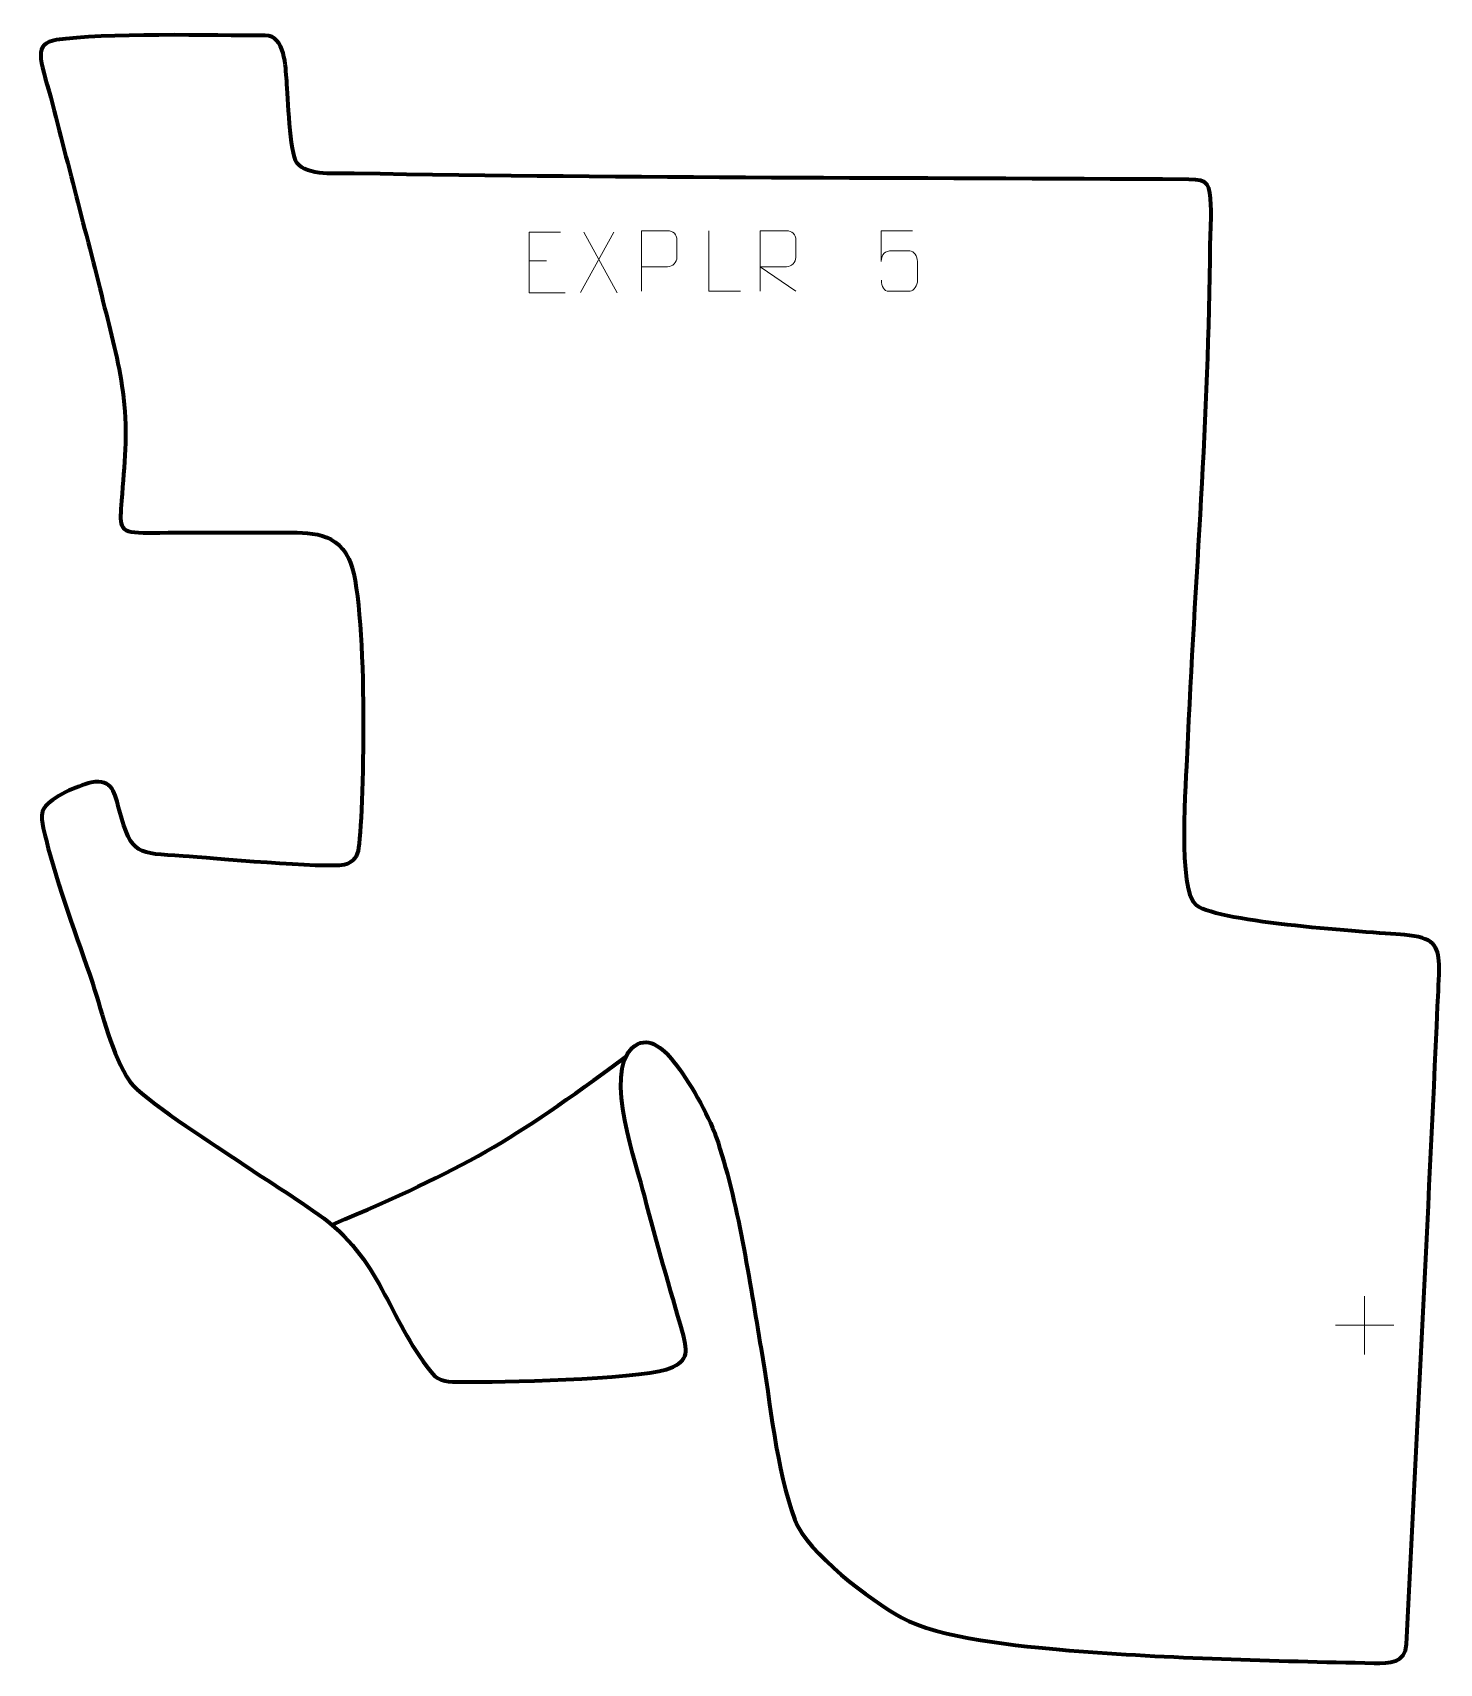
# Model space of a CAD drawing. Header units: millimetres. Extents: x -284 to 296, y -413 to 259.
import ezdxf

# ---------------------------------------------------------------- set-up
doc = ezdxf.new("R2010")
doc.units = ezdxf.units.MM
doc.header["$MEASUREMENT"] = 0
for name, color, linetype in [('layer 1', 7, 'Continuous'), ('layer 2', 7, 'Continuous'), ('layer 3', 7, 'Continuous')]:
    doc.layers.add(name, color=color, linetype=linetype)

msp = doc.modelspace()

# ---------------------------------------------------------------- linework, layer by layer
at = {"layer": 'layer 1', "color": 250, "lineweight": 9}
for points, knots in [([(-66.7278, 176.91), (-66.7278, 176.91), (-79.6017, 176.91), (-79.6017, 176.91), (-79.6017, 176.91), (-79.6017, 176.91), (-79.6017, 151.9564), (-79.6017, 151.9564), (-79.6017, 151.9564), (-79.6017, 151.9564), (-64.7359, 151.9564), (-64.7359, 151.9564)], [0, 0, 0, 0, 0.25, 0.25, 0.25, 0.25, 0.5, 0.5, 0.5, 0.5, 1, 1, 1, 1]), ([(-33.3497, 152.5535), (-33.3497, 152.5535), (-33.3497, 177.5071), (-33.3497, 177.5071), (-33.3497, 177.5071), (-29.7547, 177.5071), (-26.1594, 177.5071), (-22.564, 177.5071), (-22.564, 177.5071), (-20.2388, 177.4692), (-18.6814, 175.9791), (-18.6856, 173.613), (-18.6856, 173.613), (-18.686, 171.5773), (-18.686, 168.518), (-18.6856, 166.482), (-18.6856, 166.482), (-18.6921, 164.6066), (-20.5043, 162.6647), (-22.5139, 162.6456), (-22.5139, 162.6456), (-22.5139, 162.6456), (-33.3497, 162.6456), (-33.3497, 162.6456)], [0, 0, 0, 0, 0.14285714, 0.14285714, 0.14285714, 0.14285714, 0.28571429, 0.28571429, 0.28571429, 0.28571429, 0.42857143, 0.42857143, 0.42857143, 0.42857143, 0.57142857, 0.57142857, 0.57142857, 0.57142857, 0.71428571, 0.71428571, 0.71428571, 0.71428571, 1, 1, 1, 1]), ([(7.4569, 152.5535), (7.4569, 152.5535), (-5.4922, 152.5535), (-5.4922, 152.5535), (-5.4922, 152.5535), (-5.4922, 152.5535), (-5.4922, 177.5071), (-5.4922, 177.5071)], [0, 0, 0, 0, 0.33333333, 0.33333333, 0.33333333, 0.33333333, 1, 1, 1, 1]), ([(15.6503, 152.5536), (15.6503, 152.5536), (15.6503, 177.5071), (15.6503, 177.5071), (15.6503, 177.5071), (19.2451, 177.5071), (22.8406, 177.5071), (26.4358, 177.5071), (26.4358, 177.5071), (28.7611, 177.4694), (30.3184, 175.9794), (30.3143, 173.613), (30.3143, 173.613), (30.3139, 171.5775), (30.3139, 168.5181), (30.3143, 166.4821), (30.3143, 166.4821), (30.3078, 164.6066), (28.4955, 162.6648), (26.486, 162.6457), (26.486, 162.6457), (26.486, 162.6457), (15.6503, 162.6457), (15.6503, 162.6457), (15.6503, 162.6457), (15.6503, 162.6457), (30.305, 152.5536), (30.305, 152.5536)], [0, 0, 0, 0, 0.125, 0.125, 0.125, 0.125, 0.25, 0.25, 0.25, 0.25, 0.375, 0.375, 0.375, 0.375, 0.5, 0.5, 0.5, 0.5, 0.625, 0.625, 0.625, 0.625, 0.75, 0.75, 0.75, 0.75, 1, 1, 1, 1]), ([(78.3765, 177.4851), (78.3765, 177.4851), (65.5248, 177.4851), (65.5248, 177.4851), (65.5248, 177.4851), (65.5251, 173.2545), (65.5251, 169.0236), (65.5248, 164.7924), (65.5248, 164.7924), (65.5245, 168.1025), (67.1555, 169.1743), (69.9675, 169.2348), (69.9675, 169.2348), (72.4071, 169.2351), (74.8466, 169.2351), (77.2858, 169.2348), (77.2858, 169.2348), (78.9356, 169.2416), (80.4105, 166.8611), (80.439, 164.7924), (80.439, 164.7924), (80.4387, 162.2051), (80.4387, 159.6175), (80.439, 157.0298), (80.439, 157.0298), (80.4852, 155.0704), (78.9858, 152.6341), (77.3599, 152.5756), (77.3599, 152.5756), (75.4034, 152.5759), (70.5084, 152.5759), (68.5514, 152.5756), (68.5514, 152.5756), (66.7059, 152.5668), (65.5988, 154.5316), (65.578, 157.0827)], [0, 0, 0, 0, 0.1, 0.1, 0.1, 0.1, 0.2, 0.2, 0.2, 0.2, 0.3, 0.3, 0.3, 0.3, 0.4, 0.4, 0.4, 0.4, 0.5, 0.5, 0.5, 0.5, 0.6, 0.6, 0.6, 0.6, 0.7, 0.7, 0.7, 0.7, 0.8, 0.8, 0.8, 0.8, 1, 1, 1, 1])]:
    msp.add_open_spline(points, degree=3, knots=knots, dxfattribs=at)
for points in [[(-44.7531, 176.91), (-44.7531, 176.91), (-58.4937, 152.0142), (-58.4937, 152.0142)], [(-57.0391, 176.91), (-57.0391, 176.91), (-43.2985, 151.9565), (-43.2985, 151.9565)], [(-79.6017, 165.0303), (-79.6017, 165.0303), (-72.4336, 165.0303), (-72.4336, 165.0303)], [(264.706, -261.6132), (264.706, -261.6132), (264.706, -285.5911), (264.706, -285.5911)], [(252.7171, -273.6022), (252.7171, -273.6022), (276.695, -273.6022), (276.695, -273.6022)]]:
    msp.add_open_spline(points, degree=3, dxfattribs=at)
at = {"layer": 'layer 2', "color": 140, "lineweight": 158}
msp.add_open_spline([(-160.4812, -231.9934), (-106.1924, -209.1406), (-86.7371, -197.742), (-40.581, -163.5048), (-40.581, -163.5048), (-40.581, -163.5048), (-39.8179, -162.9387), (-39.8179, -162.9387)], degree=3, knots=[0, 0, 0, 0, 0.33333333, 0.33333333, 0.33333333, 0.33333333, 1, 1, 1, 1], dxfattribs=at)
at = {"layer": 'layer 3', "color": 242, "lineweight": 158}
msp.add_open_spline([(142.9907, -407.5872), (122.3771, -405.9155), (88.9031, -402.3939), (73.9023, -394.068), (73.9023, -394.068), (60.7816, -386.7856), (35.3646, -367.7062), (29.9194, -353.8016), (29.9194, -353.8016), (22.1365, -332.7773), (19.856, -305.6785), (15.992, -283.2777), (15.992, -283.2777), (11.1816, -255.3901), (6.5563, -222.3776), (-2.6098, -195.8219), (-2.6098, -195.8219), (-5.7959, -186.5916), (-13.7761, -172.844), (-20.0406, -164.8677), (-20.0406, -164.8677), (-24.5828, -159.084), (-31.0188, -153.6312), (-37.2613, -159.3728), (-37.2613, -159.3728), (-48.6705, -169.8666), (-35.2936, -207.4903), (-31.986, -220.6578), (-31.986, -220.6578), (-27.1926, -239.6049), (-21.5915, -258.1017), (-16.2849, -276.8815), (-16.2849, -276.8815), (-13.9554, -285.1251), (-14.1522, -288.894), (-23.1511, -291.7828), (-23.1511, -291.7828), (-35.7918, -295.8405), (-92.7228, -297.1919), (-106.662, -296.9335), (-106.662, -296.9335), (-110.328, -296.8655), (-115.5214, -297.182), (-118.4409, -294.6074), (-118.4409, -294.6074), (-137.0681, -273.0499), (-139.7766, -247.7801), (-164.0961, -229.6457), (-164.0961, -229.6457), (-175.9995, -220.8294), (-189.2639, -212.8909), (-201.5968, -204.4262), (-201.5968, -204.4262), (-210.3974, -198.442), (-239.2193, -180.1262), (-244.1477, -173.166), (-244.1477, -173.166), (-251.6406, -161.9814), (-255.2866, -145.7822), (-259.4411, -132.83), (-259.4411, -132.83), (-265.9748, -113.4446), (-273.8085, -93.0922), (-278.6974, -73.3282), (-278.6974, -73.3282), (-279.5121, -70.0344), (-281.4772, -63.6944), (-279.5808, -60.5718), (-279.5808, -60.5718), (-276.1524, -55.6032), (-265.9249, -51.36), (-260.0274, -49.921), (-260.0274, -49.921), (-251.0556, -48.1769), (-250.3643, -54.3815), (-248.4073, -61.5431), (-248.4073, -61.5431), (-243.2647, -80.1426), (-241.1115, -79.0034), (-222.1961, -80.2022), (-222.1961, -80.2022), (-210.8405, -80.9602), (-163.3474, -85.496), (-155.8378, -83.7917), (-155.8378, -83.7917), (-151.769, -82.8684), (-150.3474, -80.1564), (-149.8796, -76.8809), (-149.8796, -76.8809), (-147.4782, -60.0643), (-145.9705, 26.3801), (-153.8832, 42.3359), (-153.8832, 42.3359), (-159.9312, 54.532), (-172.2935, 53.0421), (-183.8209, 53.1191), (-183.8209, 53.1191), (-202.1158, 53.1303), (-220.4106, 53.0814), (-238.7054, 53.0499), (-238.7054, 53.0499), (-249.5602, 53.0313), (-248.1847, 56.5498), (-247.5468, 66.2524), (-247.5468, 66.2524), (-246.5302, 81.7148), (-244.8318, 93.0691), (-246.7416, 108.811), (-246.7416, 108.811), (-248.2424, 121.1817), (-251.5284, 133.6798), (-254.5348, 145.7678), (-254.5348, 145.7678), (-261.7202, 174.666), (-269.3598, 203.5042), (-276.7349, 232.3644), (-276.7349, 232.3644), (-281.1468, 248.562), (-284.2131, 254.5188), (-274.3422, 256.119), (-274.3422, 256.119), (-255.6333, 259.1517), (-209.1648, 257.9265), (-188.3877, 257.9197), (-188.3877, 257.9197), (-179.9932, 257.9171), (-180.0232, 245.0118), (-179.5039, 239.2665), (-179.5039, 239.2665), (-178.9978, 232.966), (-178.2759, 209.5002), (-175.3216, 205.5238), (-175.3216, 205.5238), (-171.0967, 199.8373), (-158.5364, 201.2239), (-151.7479, 201.1023), (-151.7479, 201.1023), (-36.4518, 199.0401), (77.1244, 199.3301), (192.2537, 198.6531), (192.2537, 198.6531), (200.5367, 198.6043), (201.0619, 196.3007), (201.3828, 188.0548), (201.3828, 188.0548), (201.5835, 182.8964), (201.2098, 177.6016), (201.1161, 172.4266), (201.1161, 172.4266), (200.5174, 98.5346), (194.8645, 35.2696), (191.712, -37.7375), (191.712, -37.7375), (191.1993, -48.3089), (187.5818, -95.0752), (195.3802, -100.5883), (195.3802, -100.5883), (205.5639, -107.7875), (265.2766, -111.5143), (281.079, -112.7142), (281.079, -112.7142), (293.1658, -113.6525), (295.0403, -117.1647), (295.3622, -124.9282), (295.3622, -124.9282), (295.5161, -130.0334), (294.9774, -136.9199), (294.7549, -142.1072), (294.7549, -142.1072), (290.9948, -229.7445), (286.1828, -317.379), (281.9843, -404.9983), (281.9843, -404.9983), (281.6046, -412.9264), (274.9627, -412.9367), (268.6629, -412.8005), (268.6629, -412.8005), (227.071, -411.9016), (184.4342, -410.9465), (142.9907, -407.5872)], degree=3, knots=[0, 0, 0, 0, 0.02173913, 0.02173913, 0.02173913, 0.02173913, 0.04347826, 0.04347826, 0.04347826, 0.04347826, 0.06521739, 0.06521739, 0.06521739, 0.06521739, 0.08695652, 0.08695652, 0.08695652, 0.08695652, 0.10869565, 0.10869565, 0.10869565, 0.10869565, 0.13043478, 0.13043478, 0.13043478, 0.13043478, 0.15217391, 0.15217391, 0.15217391, 0.15217391, 0.17391304, 0.17391304, 0.17391304, 0.17391304, 0.19565217, 0.19565217, 0.19565217, 0.19565217, 0.2173913, 0.2173913, 0.2173913, 0.2173913, 0.23913043, 0.23913043, 0.23913043, 0.23913043, 0.26086957, 0.26086957, 0.26086957, 0.26086957, 0.2826087, 0.2826087, 0.2826087, 0.2826087, 0.30434783, 0.30434783, 0.30434783, 0.30434783, 0.32608696, 0.32608696, 0.32608696, 0.32608696, 0.34782609, 0.34782609, 0.34782609, 0.34782609, 0.36956522, 0.36956522, 0.36956522, 0.36956522, 0.39130435, 0.39130435, 0.39130435, 0.39130435, 0.41304348, 0.41304348, 0.41304348, 0.41304348, 0.43478261, 0.43478261, 0.43478261, 0.43478261, 0.45652174, 0.45652174, 0.45652174, 0.45652174, 0.47826087, 0.47826087, 0.47826087, 0.47826087, 0.5, 0.5, 0.5, 0.5, 0.52173913, 0.52173913, 0.52173913, 0.52173913, 0.54347826, 0.54347826, 0.54347826, 0.54347826, 0.56521739, 0.56521739, 0.56521739, 0.56521739, 0.58695652, 0.58695652, 0.58695652, 0.58695652, 0.60869565, 0.60869565, 0.60869565, 0.60869565, 0.63043478, 0.63043478, 0.63043478, 0.63043478, 0.65217391, 0.65217391, 0.65217391, 0.65217391, 0.67391304, 0.67391304, 0.67391304, 0.67391304, 0.69565217, 0.69565217, 0.69565217, 0.69565217, 0.7173913, 0.7173913, 0.7173913, 0.7173913, 0.73913043, 0.73913043, 0.73913043, 0.73913043, 0.76086957, 0.76086957, 0.76086957, 0.76086957, 0.7826087, 0.7826087, 0.7826087, 0.7826087, 0.80434783, 0.80434783, 0.80434783, 0.80434783, 0.82608696, 0.82608696, 0.82608696, 0.82608696, 0.84782609, 0.84782609, 0.84782609, 0.84782609, 0.86956522, 0.86956522, 0.86956522, 0.86956522, 0.89130435, 0.89130435, 0.89130435, 0.89130435, 0.91304348, 0.91304348, 0.91304348, 0.91304348, 0.93478261, 0.93478261, 0.93478261, 0.93478261, 0.95652174, 0.95652174, 0.95652174, 0.95652174, 1, 1, 1, 1], dxfattribs=at)

doc.saveas('drawing.dxf')
